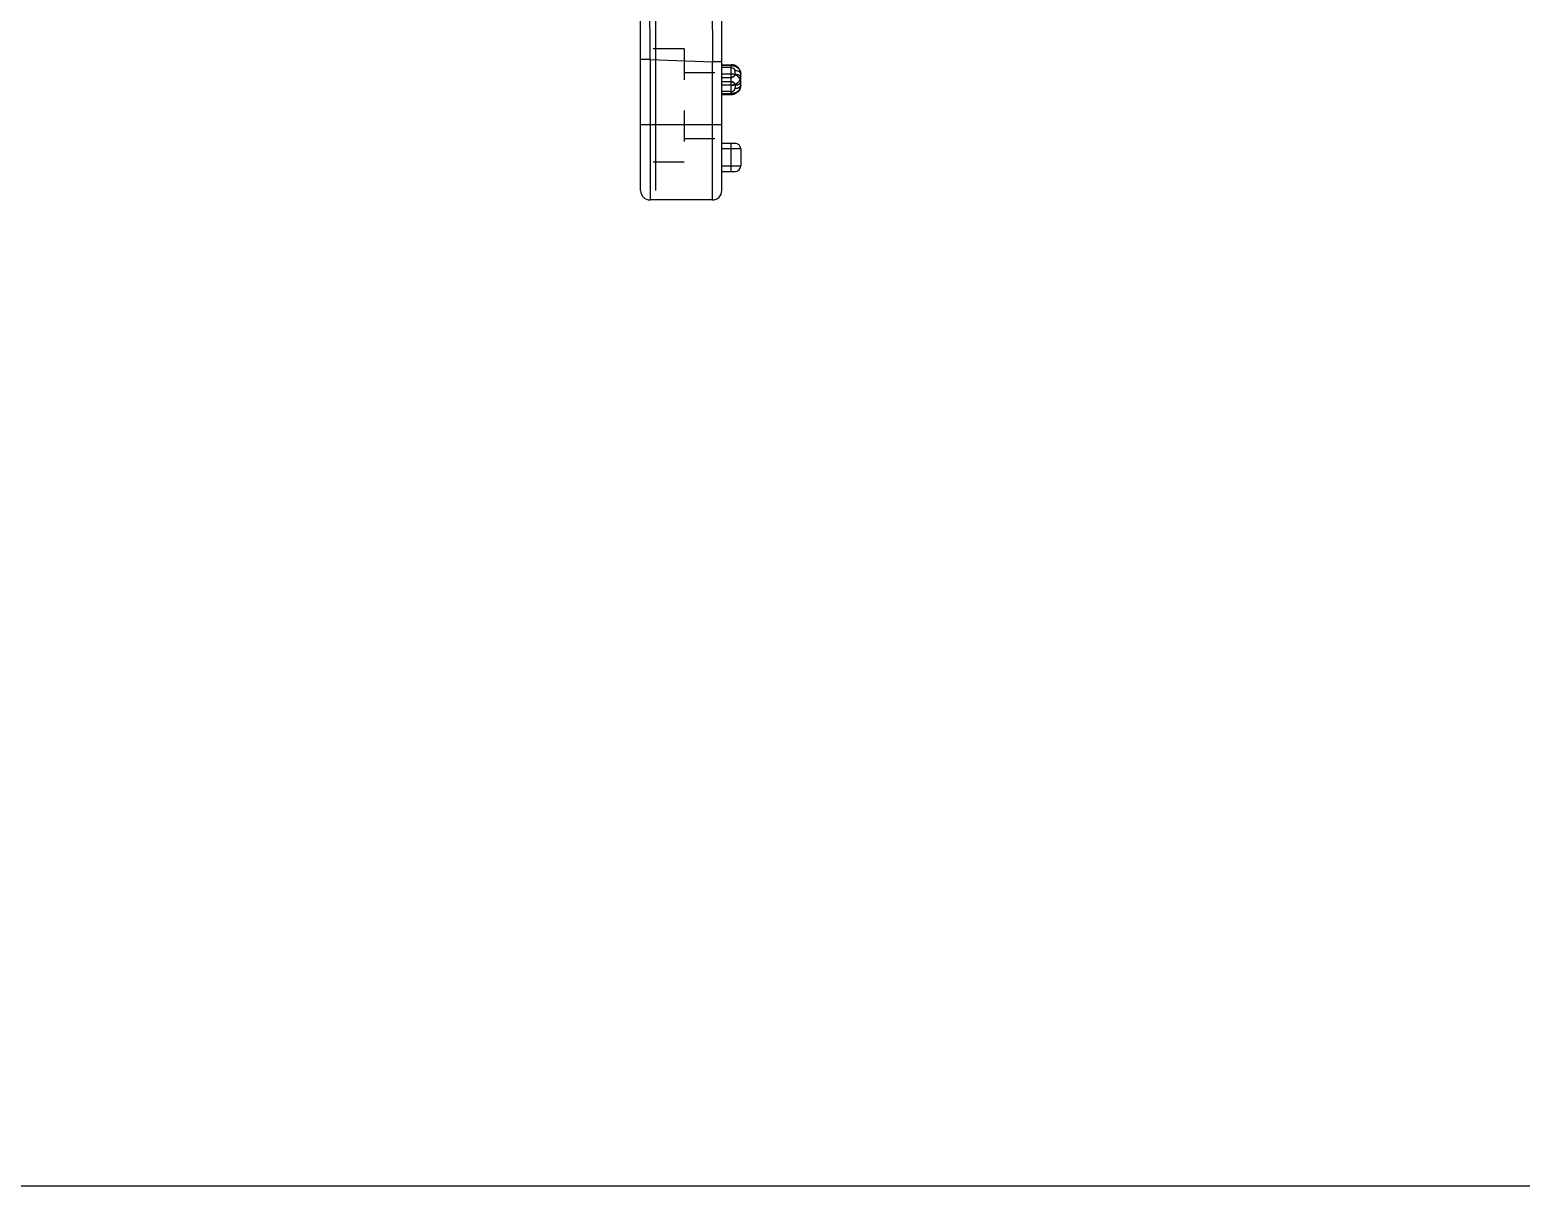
# Model space of a CAD drawing. Header units: millimetres. Extents: x 564 to 2602, y -1989 to 1042.
# Drawn here: x 900.4 to 979.3, y -61 to 0.3 of the extents above; entities that cross this region are included whole.
import ezdxf

# ---------------------------------------------------------------- set-up
doc = ezdxf.new("R2010")
doc.units = ezdxf.units.MM
doc.header["$LTSCALE"] = 16.335
doc.linetypes.add('HIDDEN', pattern=[0.2, 0.1, -0.1])
doc.layers.get('0').update_dxf_attribs({"linetype": 'CONTINUOUS'})
doc.layers.add('DEFAULT_2', color=8, linetype='HIDDEN')

msp = doc.modelspace()

# ---------------------------------------------------------------- linework, layer by layer
at = {"color": 7, "linetype": 'Continuous'}
for p, q in [((933.206, -1.314), (933.188, 2.689)), ((933.506, -8.252), (933.506, 2.748)), ((936.488, 2.574), (936.506, -1.429)), ((937.006, -8.252), (937.006, 2.748)), ((932.706, -8.252), (932.706, 2.223)), ((933.206, -1.314), (932.706, -1.314)), ((933.206, -1.314), (936.506, -1.429)), ((933.206, -1.314), (933.206, -8.752)), ((937.006, -1.429), (936.506, -1.429)), ((936.506, -8.752), (936.506, -1.429)), ((937.006, -1.592), (937.506, -1.592)), ((937.506, -1.742), (937.006, -1.742)), ((937.006, -2.262), (937.506, -2.262)), ((937.506, -1.742), (937.506, -1.592)), ((937.506, -3.162), (937.506, -2.262)), ((937.706, -2.089), (937.706, -1.916)), ((938.006, -2.689), (938.006, -2.066)), ((937.506, -2.672), (937.006, -2.672)), ((937.006, -3.122), (937.506, -3.122)), ((937.006, -3.162), (937.506, -3.162)), ((932.706, -4.752), (937.006, -4.752)), ((937.006, -5.752), (937.706, -5.752)), ((938.006, -6.052), (937.006, -6.052)), ((937.506, -7.252), (937.506, -5.752)), ((938.006, -6.052), (938.006, -6.952)), ((937.006, -6.952), (938.006, -6.952)), ((937.006, -7.252), (937.706, -7.252)), ((936.506, -8.752), (933.206, -8.752))]:
    msp.add_line(p, q, dxfattribs=at)
msp.add_lwpolyline([(634.203, 193.293), (1256.991, 193.293), (1256.991, -60.969), (634.203, -60.969)], close=True)
for centre, radius, start, end in [((937.526, -2.083), 0.485, 46.03286, 50.02098), ((937.505, -2.632), 0.53, 270.03089, 279.98361), ((937.706, -6.052), 0.3, 0, 90), ((937.706, -6.952), 0.3, 270, 0), ((933.206, -8.252), 0.5, 180, 270), ((936.506, -8.252), 0.5, 270, 0)]:
    msp.add_arc(centre, radius, start, end, dxfattribs=at)
for points in [[(937.699, -1.629), (937.638, -1.605), (937.571, -1.592), (937.506, -1.592)], [(937.676, -1.824), (937.694, -1.85), (937.706, -1.884), (937.706, -1.916)], [(937.838, -1.711), (937.797, -1.677), (937.749, -1.649), (937.699, -1.629)], [(937.969, -1.888), (937.945, -1.83), (937.908, -1.777), (937.863, -1.734)], [(938.006, -2.066), (938.006, -2.005), (937.993, -1.944), (937.969, -1.888)], [(938.006, -2.239), (938.006, -2.294), (937.993, -2.351), (937.969, -2.402)], [(937.506, -3.122), (937.569, -3.122), (937.634, -3.111), (937.694, -3.09)], [(938.006, -2.689), (938.006, -2.749), (937.993, -2.811), (937.969, -2.866)]]:
    msp.add_open_spline(points, degree=3, dxfattribs=at)
for points, knots in [([(937.506, -1.742), (937.539, -1.742), (937.604, -1.756), (937.657, -1.799), (937.676, -1.824)], [0, 0, 0, 0, 0.51392, 1, 1, 1, 1]), ([(937.706, -2.089), (937.706, -2.134), (937.656, -2.231), (937.556, -2.262), (937.506, -2.262)], [0, 0, 0, 0, 0.474262, 1, 1, 1, 1]), ([(937.963, -1.989), (937.932, -1.962), (937.846, -1.926), (937.755, -1.916), (937.706, -1.916)], [0, 0, 0, 0, 0.44933, 1, 1, 1, 1]), ([(937.706, -2.089), (937.755, -2.089), (937.846, -2.099), (937.932, -2.135), (937.963, -2.162)], [0, 0, 0, 0, 0.550304, 1, 1, 1, 1]), ([(938.006, -2.066), (938.006, -2.059), (938.001, -2.029), (937.981, -2.004), (937.963, -1.989)], [0, 0, 0, 0, 0.225156, 1, 1, 1, 1]), ([(937.963, -2.162), (937.969, -2.167), (937.991, -2.188), (938.006, -2.217), (938.006, -2.239)], [0, 0, 0, 0, 0.287698, 1, 1, 1, 1]), ([(937.865, -2.54), (937.818, -2.582), (937.702, -2.649), (937.572, -2.672), (937.506, -2.672)], [0, 0, 0, 0, 0.490762, 1, 1, 1, 1]), ([(937.969, -2.866), (937.938, -2.94), (937.833, -3.074), (937.677, -3.14), (937.597, -3.154)], [0, 0, 0, 0, 0.49725, 1, 1, 1, 1]), ([(937.694, -3.09), (937.781, -3.059), (937.939, -2.955), (938.006, -2.774), (938.006, -2.689)], [0, 0, 0, 0, 0.519148, 1, 1, 1, 1]), ([(937.969, -2.402), (937.951, -2.441), (937.917, -2.489), (937.876, -2.53), (937.865, -2.54)], [0, 0, 0, 0, 0.744471, 1, 1, 1, 1])]:
    msp.add_open_spline(points, degree=3, knots=knots, dxfattribs=at)
at = {"layer": 'DEFAULT_2', "color": 8, "linetype": 'HIDDEN'}
for p, q in [((935.006, -0.752), (932.706, -0.752)), ((935.006, -0.752), (935.006, -6.752)), ((935.006, -2.002), (937.006, -2.002)), ((937.506, -1.633), (937.006, -1.633)), ((937.506, -2.083), (937.006, -2.083)), ((937.506, -2.262), (937.506, -1.742)), ((937.506, -2.492), (937.006, -2.492)), ((937.506, -3.012), (937.006, -3.012)), ((937.706, -2.666), (937.706, -2.839)), ((935.006, -5.502), (937.006, -5.502)), ((935.006, -6.752), (932.706, -6.752))]:
    msp.add_line(p, q, dxfattribs=at)
for centre, radius, start, end in [((937.505, -2.122), 0.53, 75.10205, 89.96942), ((937.508, -2.113), 0.52, 68.42927, 75.11342), ((937.552, -2.066), 0.454, 0.07967, 23.05778), ((937.505, -2.63), 0.532, 279.98361, 284.89067), ((937.508, -2.642), 0.52, 284.88645, 291.57072), ((937.527, -2.673), 0.483, 309.97737, 317.27649), ((937.552, -2.688), 0.454, 336.94222, 359.92033)]:
    msp.add_arc(centre, radius, start, end, dxfattribs=at)
for points, knots in [([(937.506, -1.633), (937.631, -1.633), (937.825, -1.698), (937.978, -1.892), (938.006, -2.009), (938.006, -2.066)], [0, 0, 0, 0, 0.519334, 0.764779, 1, 1, 1, 1]), ([(938.006, -2.516), (938.006, -2.459), (937.978, -2.342), (937.826, -2.148), (937.631, -2.083), (937.506, -2.083)], [0, 0, 0, 0, 0.235092, 0.480389, 1, 1, 1, 1]), ([(937.506, -2.262), (937.556, -2.262), (937.656, -2.231), (937.706, -2.134), (937.706, -2.089)], [0, 0, 0, 0, 0.52492, 1, 1, 1, 1]), ([(937.506, -2.672), (937.631, -2.672), (937.825, -2.607), (937.978, -2.413), (938.006, -2.295), (938.006, -2.239)], [0, 0, 0, 0, 0.519334, 0.764779, 1, 1, 1, 1]), ([(937.853, -2.204), (937.865, -2.214), (937.909, -2.255), (937.945, -2.305), (937.965, -2.345)], [0, 0, 0, 0, 0.25572, 1, 1, 1, 1]), ([(937.706, -2.666), (937.706, -2.62), (937.656, -2.523), (937.556, -2.492), (937.506, -2.492)], [0, 0, 0, 0, 0.474262, 1, 1, 1, 1]), ([(937.506, -2.492), (937.556, -2.492), (937.656, -2.523), (937.706, -2.62), (937.706, -2.666)], [0, 0, 0, 0, 0.52492, 1, 1, 1, 1]), ([(938.006, -2.689), (938.006, -2.745), (937.978, -2.863), (937.826, -3.057), (937.631, -3.122), (937.506, -3.122)], [0, 0, 0, 0, 0.235092, 0.480389, 1, 1, 1, 1]), ([(937.506, -3.012), (937.556, -3.012), (937.656, -2.981), (937.706, -2.884), (937.706, -2.839)], [0, 0, 0, 0, 0.524921, 1, 1, 1, 1]), ([(937.706, -2.666), (937.744, -2.666), (937.818, -2.658), (937.928, -2.627), (938.006, -2.562), (938.006, -2.516)], [0, 0, 0, 0, 0.32379, 0.612563, 1, 1, 1, 1]), ([(937.706, -2.839), (937.744, -2.839), (937.818, -2.831), (937.928, -2.8), (938.006, -2.735), (938.006, -2.689)], [0, 0, 0, 0, 0.32379, 0.612563, 1, 1, 1, 1])]:
    msp.add_open_spline(points, degree=3, knots=knots, dxfattribs=at)
for points in [[(937.706, -1.916), (937.706, -1.884), (937.694, -1.852), (937.675, -1.825)], [(937.882, -1.754), (937.832, -1.7), (937.768, -1.656), (937.699, -1.629)], [(938.006, -2.239), (938.006, -2.209), (937.987, -2.183), (937.962, -2.162)], [(937.965, -2.345), (937.991, -2.397), (938.006, -2.457), (938.006, -2.516)], [(938.006, -2.066), (938.006, -2.01), (937.993, -1.953), (937.969, -1.903)], [(937.838, -3.043), (937.797, -3.077), (937.749, -3.105), (937.699, -3.125)], [(937.969, -2.866), (937.948, -2.915), (937.918, -2.961), (937.882, -3.001)]]:
    msp.add_open_spline(points, degree=3, dxfattribs=at)

doc.saveas('drawing.dxf')
